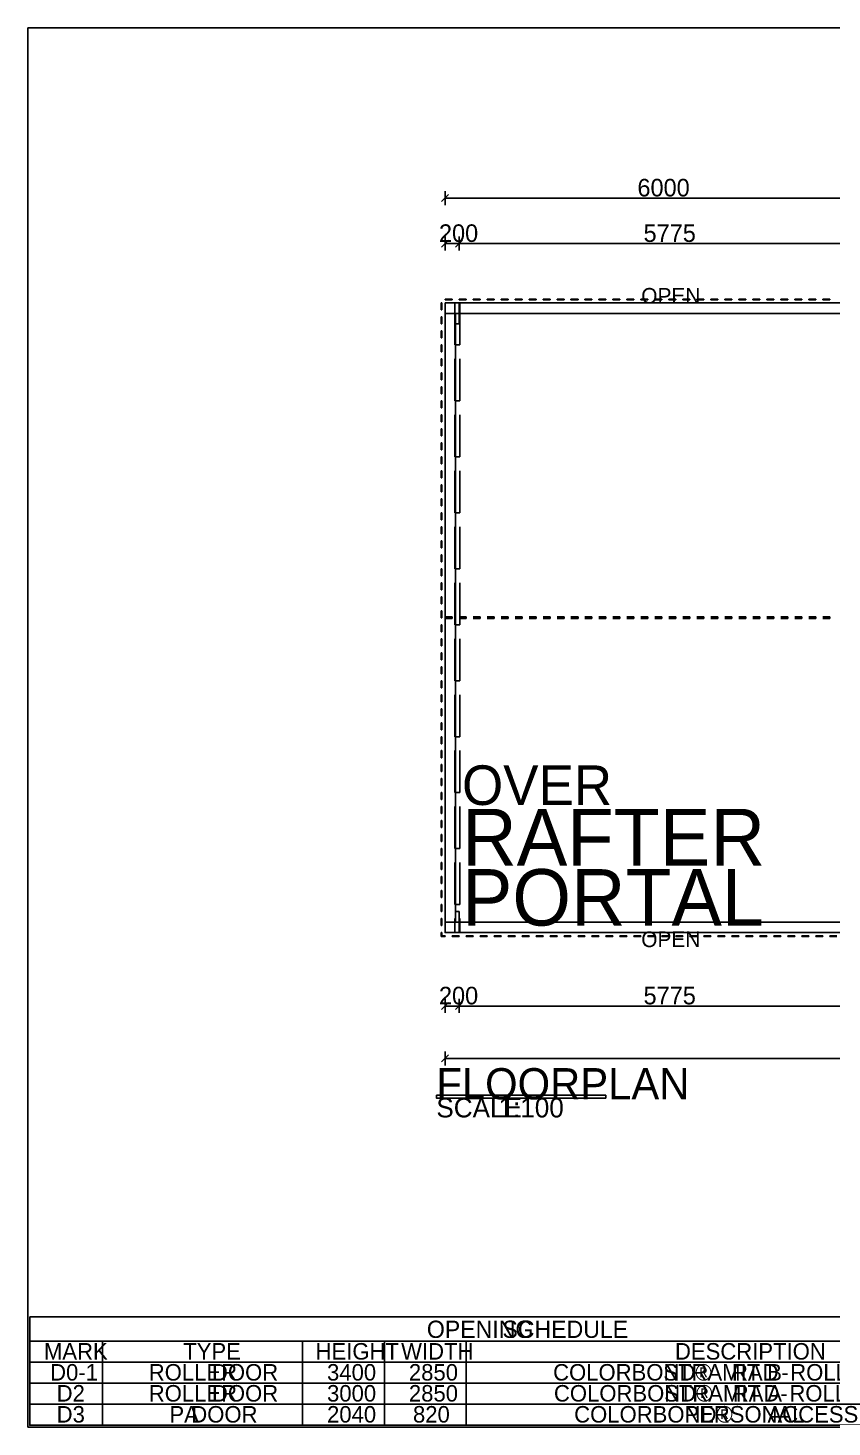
# Model space of a CAD drawing. Header units: metres. Extents: x 14 to 1547, y 15 to 583.
# Drawn here: x 14 to 340, y 16 to 583 of the extents above; entities that cross this region are included whole.
import ezdxf

# ---------------------------------------------------------------- set-up
doc = ezdxf.new("R2010")
doc.units = ezdxf.units.M
doc.layers.add('GEOMETRY', color=7, linetype='Continuous')
doc.layers.add('TEXT', color=3, linetype='Continuous')

msp = doc.modelspace()

# ---------------------------------------------------------------- linework, layer by layer
at = {"layer": 'GEOMETRY'}
for p, q in [((183.19, 511.5), (183.19, 517.17)), ((181.77, 512.91), (184.61, 515.75)), ((183.19, 514.33), (353.27, 514.33)), ((184.61, 497.32), (181.77, 494.49)), ((183.19, 498.74), (183.19, 493.07)), ((188.86, 495.91), (183.19, 495.91)), ((190.28, 497.32), (187.44, 494.49)), ((190.28, 497.32), (187.44, 494.49)), ((188.86, 498.74), (188.86, 493.07)), ((188.86, 498.74), (188.86, 493.07)), ((352.56, 495.91), (188.86, 495.91)), ((181.65, 468.98), (181.65, 471.81)), ((181.65, 471.81), (181.9, 471.81)), ((181.9, 471.81), (181.9, 468.98)), ((183.19, 473.36), (186.03, 473.36)), ((183.19, 473.1), (183.19, 473.36)), ((186.03, 473.1), (183.19, 473.1)), ((183.19, 471.81), (636.73, 471.81)), ((183.19, 216.7), (183.19, 471.81)), ((186.03, 473.36), (186.03, 473.1)), ((187.16, 454.8), (187.16, 471.81)), ((188.86, 473.36), (191.7, 473.36)), ((188.86, 473.1), (188.86, 473.36)), ((191.7, 473.1), (188.86, 473.1)), ((188.86, 467.56), (188.86, 471.81)), ((188.86, 471.81), (352.56, 471.81)), ((188.86, 471.81), (188.86, 463.31)), ((189.14, 471.81), (189.14, 454.8)), ((191.7, 473.36), (191.7, 473.1)), ((194.53, 473.36), (197.36, 473.36)), ((194.53, 473.1), (194.53, 473.36)), ((197.36, 473.1), (194.53, 473.1)), ((197.36, 473.36), (197.36, 473.1)), ((200.2, 473.36), (203.03, 473.36)), ((200.2, 473.1), (200.2, 473.36)), ((203.03, 473.1), (200.2, 473.1)), ((203.03, 473.36), (203.03, 473.1)), ((205.87, 473.36), (208.7, 473.36)), ((205.87, 473.1), (205.87, 473.36)), ((208.7, 473.1), (205.87, 473.1)), ((208.7, 473.36), (208.7, 473.1)), ((211.54, 473.36), (214.37, 473.36)), ((211.54, 473.1), (211.54, 473.36)), ((214.37, 473.1), (211.54, 473.1)), ((214.37, 473.36), (214.37, 473.1)), ((217.21, 473.36), (220.04, 473.36)), ((217.21, 473.1), (217.21, 473.36)), ((220.04, 473.1), (217.21, 473.1)), ((220.04, 473.36), (220.04, 473.1)), ((222.88, 473.36), (225.71, 473.36)), ((222.88, 473.1), (222.88, 473.36)), ((225.71, 473.1), (222.88, 473.1)), ((225.71, 473.36), (225.71, 473.1)), ((228.55, 473.36), (231.38, 473.36)), ((228.55, 473.1), (228.55, 473.36)), ((231.38, 473.1), (228.55, 473.1)), ((231.38, 473.36), (231.38, 473.1)), ((234.21, 473.36), (237.05, 473.36)), ((234.21, 473.1), (234.21, 473.36)), ((237.05, 473.1), (234.21, 473.1)), ((237.05, 473.36), (237.05, 473.1)), ((239.88, 473.36), (242.72, 473.36)), ((239.88, 473.1), (239.88, 473.36)), ((242.72, 473.1), (239.88, 473.1)), ((242.72, 473.36), (242.72, 473.1)), ((245.55, 473.36), (248.39, 473.36)), ((245.55, 473.1), (245.55, 473.36)), ((248.39, 473.1), (245.55, 473.1)), ((248.39, 473.36), (248.39, 473.1)), ((251.22, 473.36), (254.06, 473.36)), ((251.22, 473.1), (251.22, 473.36)), ((254.06, 473.1), (251.22, 473.1)), ((254.06, 473.36), (254.06, 473.1)), ((256.89, 473.36), (259.73, 473.36)), ((256.89, 473.1), (256.89, 473.36)), ((259.73, 473.1), (256.89, 473.1)), ((259.73, 473.36), (259.73, 473.1)), ((262.56, 473.36), (265.39, 473.36)), ((262.56, 473.1), (262.56, 473.36)), ((265.39, 473.1), (262.56, 473.1)), ((265.39, 473.36), (265.39, 473.1)), ((268.23, 473.36), (271.06, 473.36)), ((268.23, 473.1), (268.23, 473.36)), ((271.06, 473.1), (268.23, 473.1)), ((271.06, 473.36), (271.06, 473.1)), ((273.9, 473.36), (276.73, 473.36)), ((273.9, 473.1), (273.9, 473.36)), ((276.73, 473.1), (273.9, 473.1)), ((276.73, 473.36), (276.73, 473.1)), ((279.57, 473.36), (282.4, 473.36)), ((279.57, 473.1), (279.57, 473.36)), ((282.4, 473.1), (279.57, 473.1)), ((282.4, 473.36), (282.4, 473.1)), ((285.24, 473.36), (288.07, 473.36)), ((285.24, 473.1), (285.24, 473.36)), ((288.07, 473.1), (285.24, 473.1)), ((288.07, 473.36), (288.07, 473.1)), ((290.91, 473.36), (293.74, 473.36)), ((290.91, 473.1), (290.91, 473.36)), ((293.74, 473.1), (290.91, 473.1)), ((293.74, 473.36), (293.74, 473.1)), ((296.58, 473.36), (299.41, 473.36)), ((296.58, 473.1), (296.58, 473.36)), ((299.41, 473.1), (296.58, 473.1)), ((299.41, 473.36), (299.41, 473.1)), ((302.24, 473.36), (305.08, 473.36)), ((302.24, 473.1), (302.24, 473.36)), ((305.08, 473.1), (302.24, 473.1)), ((305.08, 473.36), (305.08, 473.1)), ((307.91, 473.36), (310.75, 473.36)), ((307.91, 473.1), (307.91, 473.36)), ((310.75, 473.1), (307.91, 473.1)), ((310.75, 473.36), (310.75, 473.1)), ((313.58, 473.36), (316.42, 473.36)), ((313.58, 473.1), (313.58, 473.36)), ((316.42, 473.1), (313.58, 473.1)), ((316.42, 473.36), (316.42, 473.1)), ((319.25, 473.36), (322.09, 473.36)), ((319.25, 473.1), (319.25, 473.36)), ((322.09, 473.1), (319.25, 473.1)), ((322.09, 473.36), (322.09, 473.1)), ((324.92, 473.36), (327.76, 473.36)), ((324.92, 473.1), (324.92, 473.36)), ((327.76, 473.1), (324.92, 473.1)), ((327.76, 473.36), (327.76, 473.1)), ((330.59, 473.36), (333.43, 473.36)), ((330.59, 473.1), (330.59, 473.36)), ((333.43, 473.1), (330.59, 473.1)), ((333.43, 473.36), (333.43, 473.1)), ((336.26, 473.36), (339.09, 473.36)), ((336.26, 473.1), (336.26, 473.36)), ((339.09, 473.1), (336.26, 473.1)), ((339.09, 473.36), (339.09, 473.1)), ((181.9, 468.98), (181.65, 468.98)), ((181.65, 463.31), (181.65, 466.14)), ((181.65, 466.14), (181.9, 466.14)), ((181.9, 466.14), (181.9, 463.31)), ((352.56, 467.56), (188.86, 467.56)), ((181.9, 463.31), (181.65, 463.31)), ((181.65, 457.64), (181.65, 460.47)), ((181.65, 460.47), (181.9, 460.47)), ((181.9, 460.47), (181.9, 457.64)), ((181.9, 457.64), (181.65, 457.64)), ((181.65, 451.97), (181.65, 454.8)), ((181.65, 454.8), (181.9, 454.8)), ((181.9, 454.8), (181.9, 451.97)), ((189.14, 454.8), (187.16, 454.8)), ((181.9, 451.97), (181.65, 451.97)), ((181.65, 446.3), (181.65, 449.14)), ((181.65, 449.14), (181.9, 449.14)), ((181.9, 449.14), (181.9, 446.3)), ((187.16, 432.13), (187.16, 449.14)), ((189.14, 449.14), (189.14, 432.13)), ((181.9, 446.3), (181.65, 446.3)), ((181.65, 440.63), (181.65, 443.47)), ((181.65, 443.47), (181.9, 443.47)), ((181.9, 443.47), (181.9, 440.63)), ((181.9, 440.63), (181.65, 440.63)), ((181.65, 434.96), (181.65, 437.8)), ((181.65, 437.8), (181.9, 437.8)), ((181.9, 437.8), (181.9, 434.96)), ((181.9, 434.96), (181.65, 434.96)), ((181.65, 429.29), (181.65, 432.13)), ((181.65, 432.13), (181.9, 432.13)), ((181.9, 432.13), (181.9, 429.29)), ((189.14, 432.13), (187.16, 432.13)), ((181.9, 429.29), (181.65, 429.29)), ((181.65, 423.62), (181.65, 426.46)), ((181.65, 426.46), (181.9, 426.46)), ((181.9, 426.46), (181.9, 423.62)), ((187.16, 409.45), (187.16, 426.46)), ((189.14, 426.46), (189.14, 409.45)), ((181.9, 423.62), (181.65, 423.62)), ((181.65, 417.95), (181.65, 420.79)), ((181.65, 420.79), (181.9, 420.79)), ((181.9, 420.79), (181.9, 417.95)), ((181.9, 417.95), (181.65, 417.95)), ((181.65, 412.29), (181.65, 415.12)), ((181.65, 415.12), (181.9, 415.12)), ((181.9, 415.12), (181.9, 412.29)), ((181.9, 412.29), (181.65, 412.29)), ((181.65, 406.62), (181.65, 409.45)), ((181.65, 409.45), (181.9, 409.45)), ((181.9, 409.45), (181.9, 406.62)), ((189.14, 409.45), (187.16, 409.45)), ((181.9, 406.62), (181.65, 406.62)), ((181.65, 400.95), (181.65, 403.78)), ((181.65, 403.78), (181.9, 403.78)), ((181.9, 403.78), (181.9, 400.95)), ((187.16, 386.77), (187.16, 403.78)), ((189.14, 403.78), (189.14, 386.77)), ((181.9, 400.95), (181.65, 400.95)), ((181.65, 395.28), (181.65, 398.11)), ((181.65, 398.11), (181.9, 398.11)), ((181.9, 398.11), (181.9, 395.28)), ((181.9, 395.28), (181.65, 395.28)), ((181.65, 389.61), (181.65, 392.44)), ((181.65, 392.44), (181.9, 392.44)), ((181.9, 392.44), (181.9, 389.61)), ((181.9, 389.61), (181.65, 389.61)), ((181.65, 383.94), (181.65, 386.77)), ((181.65, 386.77), (181.9, 386.77)), ((181.9, 386.77), (181.9, 383.94)), ((189.14, 386.77), (187.16, 386.77)), ((181.9, 383.94), (181.65, 383.94)), ((181.65, 378.27), (181.65, 381.1)), ((181.65, 381.1), (181.9, 381.1)), ((181.9, 381.1), (181.9, 378.27)), ((187.16, 364.1), (187.16, 381.1)), ((189.14, 381.1), (189.14, 364.1)), ((181.9, 378.27), (181.65, 378.27)), ((181.65, 372.6), (181.65, 375.44)), ((181.65, 375.44), (181.9, 375.44)), ((181.9, 375.44), (181.9, 372.6)), ((181.9, 372.6), (181.65, 372.6)), ((181.65, 366.93), (181.65, 369.77)), ((181.65, 369.77), (181.9, 369.77)), ((181.9, 369.77), (181.9, 366.93)), ((181.9, 366.93), (181.65, 366.93)), ((181.65, 361.26), (181.65, 364.1)), ((181.65, 364.1), (181.9, 364.1)), ((181.9, 364.1), (181.9, 361.26)), ((189.14, 364.1), (187.16, 364.1)), ((181.9, 361.26), (181.65, 361.26)), ((181.65, 355.59), (181.65, 358.43)), ((181.65, 358.43), (181.9, 358.43)), ((181.9, 358.43), (181.9, 355.59)), ((187.16, 341.42), (187.16, 358.43)), ((189.14, 358.43), (189.14, 341.42)), ((181.9, 355.59), (181.65, 355.59)), ((181.65, 349.92), (181.65, 352.76)), ((181.65, 352.76), (181.9, 352.76)), ((181.9, 352.76), (181.9, 349.92)), ((181.9, 349.92), (181.65, 349.92)), ((181.65, 344.25), (181.65, 347.09)), ((181.65, 347.09), (181.9, 347.09)), ((181.9, 347.09), (181.9, 344.25)), ((181.9, 344.25), (181.65, 344.25)), ((181.65, 338.59), (181.65, 341.42)), ((181.65, 341.42), (181.9, 341.42)), ((181.9, 341.42), (181.9, 338.59)), ((183.19, 344.61), (186.03, 344.61)), ((186.03, 343.9), (183.19, 343.9)), ((186.03, 344.61), (186.03, 343.9)), ((189.14, 341.42), (187.16, 341.42)), ((188.86, 344.61), (191.7, 344.61)), ((191.7, 343.9), (188.86, 343.9)), ((191.7, 344.61), (191.7, 343.9)), ((194.53, 344.61), (197.36, 344.61)), ((197.36, 343.9), (194.53, 343.9)), ((197.36, 344.61), (197.36, 343.9)), ((200.2, 344.61), (203.03, 344.61)), ((203.03, 343.9), (200.2, 343.9)), ((203.03, 344.61), (203.03, 343.9)), ((205.87, 344.61), (208.7, 344.61)), ((208.7, 343.9), (205.87, 343.9)), ((208.7, 344.61), (208.7, 343.9)), ((211.54, 344.61), (214.37, 344.61)), ((214.37, 343.9), (211.54, 343.9)), ((214.37, 344.61), (214.37, 343.9)), ((217.21, 344.61), (220.04, 344.61)), ((220.04, 343.9), (217.21, 343.9)), ((220.04, 344.61), (220.04, 343.9)), ((222.88, 344.61), (225.71, 344.61)), ((225.71, 343.9), (222.88, 343.9)), ((225.71, 344.61), (225.71, 343.9)), ((228.55, 344.61), (231.38, 344.61)), ((231.38, 343.9), (228.55, 343.9)), ((231.38, 344.61), (231.38, 343.9)), ((234.21, 344.61), (237.05, 344.61)), ((237.05, 343.9), (234.21, 343.9)), ((237.05, 344.61), (237.05, 343.9)), ((239.88, 344.61), (242.72, 344.61)), ((242.72, 343.9), (239.88, 343.9)), ((242.72, 344.61), (242.72, 343.9)), ((245.55, 344.61), (248.39, 344.61)), ((248.39, 343.9), (245.55, 343.9)), ((248.39, 344.61), (248.39, 343.9)), ((251.22, 344.61), (254.06, 344.61)), ((254.06, 343.9), (251.22, 343.9)), ((254.06, 344.61), (254.06, 343.9)), ((256.89, 344.61), (259.73, 344.61)), ((259.73, 343.9), (256.89, 343.9)), ((259.73, 344.61), (259.73, 343.9)), ((262.56, 344.61), (265.39, 344.61)), ((265.39, 343.9), (262.56, 343.9)), ((265.39, 344.61), (265.39, 343.9)), ((268.23, 344.61), (271.06, 344.61)), ((271.06, 343.9), (268.23, 343.9)), ((271.06, 344.61), (271.06, 343.9)), ((273.9, 344.61), (276.73, 344.61)), ((276.73, 343.9), (273.9, 343.9)), ((276.73, 344.61), (276.73, 343.9)), ((279.57, 344.61), (282.4, 344.61)), ((282.4, 343.9), (279.57, 343.9)), ((282.4, 344.61), (282.4, 343.9)), ((285.24, 344.61), (288.07, 344.61)), ((288.07, 343.9), (285.24, 343.9)), ((288.07, 344.61), (288.07, 343.9)), ((290.91, 344.61), (293.74, 344.61)), ((293.74, 343.9), (290.91, 343.9)), ((293.74, 344.61), (293.74, 343.9)), ((296.58, 344.61), (299.41, 344.61)), ((299.41, 343.9), (296.58, 343.9)), ((299.41, 344.61), (299.41, 343.9)), ((302.24, 344.61), (305.08, 344.61)), ((305.08, 343.9), (302.24, 343.9)), ((305.08, 344.61), (305.08, 343.9)), ((307.91, 344.61), (310.75, 344.61)), ((310.75, 343.9), (307.91, 343.9)), ((310.75, 344.61), (310.75, 343.9)), ((313.58, 344.61), (316.42, 344.61)), ((316.42, 343.9), (313.58, 343.9)), ((316.42, 344.61), (316.42, 343.9)), ((319.25, 344.61), (322.09, 344.61)), ((322.09, 343.9), (319.25, 343.9)), ((322.09, 344.61), (322.09, 343.9)), ((324.92, 344.61), (327.76, 344.61)), ((327.76, 343.9), (324.92, 343.9)), ((327.76, 344.61), (327.76, 343.9)), ((330.59, 344.61), (333.43, 344.61)), ((333.43, 343.9), (330.59, 343.9)), ((333.43, 344.61), (333.43, 343.9)), ((336.26, 344.61), (339.09, 344.61)), ((339.09, 343.9), (336.26, 343.9)), ((339.09, 344.61), (339.09, 343.9)), ((181.9, 338.59), (181.65, 338.59)), ((181.65, 332.92), (181.65, 335.75)), ((181.65, 335.75), (181.9, 335.75)), ((181.9, 335.75), (181.9, 332.92)), ((187.16, 318.74), (187.16, 335.75)), ((189.14, 335.75), (189.14, 318.74)), ((181.9, 332.92), (181.65, 332.92)), ((181.65, 327.25), (181.65, 330.08)), ((181.65, 330.08), (181.9, 330.08)), ((181.9, 330.08), (181.9, 327.25)), ((181.9, 327.25), (181.65, 327.25)), ((181.65, 321.58), (181.65, 324.41)), ((181.65, 324.41), (181.9, 324.41)), ((181.9, 324.41), (181.9, 321.58)), ((181.9, 321.58), (181.65, 321.58)), ((181.65, 315.91), (181.65, 318.74)), ((181.65, 318.74), (181.9, 318.74)), ((181.9, 318.74), (181.9, 315.91)), ((189.14, 318.74), (187.16, 318.74)), ((181.9, 315.91), (181.65, 315.91)), ((181.65, 310.24), (181.65, 313.07)), ((181.65, 313.07), (181.9, 313.07)), ((181.9, 313.07), (181.9, 310.24)), ((187.16, 296.07), (187.16, 313.07)), ((189.14, 313.07), (189.14, 296.07)), ((181.9, 310.24), (181.65, 310.24)), ((181.65, 304.57), (181.65, 307.41)), ((181.65, 307.41), (181.9, 307.41)), ((181.9, 307.41), (181.9, 304.57)), ((181.9, 304.57), (181.65, 304.57)), ((181.65, 298.9), (181.65, 301.74)), ((181.65, 301.74), (181.9, 301.74)), ((181.9, 301.74), (181.9, 298.9)), ((181.9, 298.9), (181.65, 298.9)), ((181.65, 293.23), (181.65, 296.07)), ((181.65, 296.07), (181.9, 296.07)), ((181.9, 296.07), (181.9, 293.23)), ((189.14, 296.07), (187.16, 296.07)), ((181.9, 293.23), (181.65, 293.23)), ((181.65, 287.56), (181.65, 290.4)), ((181.65, 290.4), (181.9, 290.4)), ((181.9, 290.4), (181.9, 287.56)), ((187.16, 273.39), (187.16, 290.4)), ((189.14, 290.4), (189.14, 273.39)), ((181.9, 287.56), (181.65, 287.56)), ((181.65, 281.89), (181.65, 284.73)), ((181.65, 284.73), (181.9, 284.73)), ((181.9, 284.73), (181.9, 281.89)), ((181.9, 281.89), (181.65, 281.89)), ((181.65, 276.22), (181.65, 279.06)), ((181.65, 279.06), (181.9, 279.06)), ((181.9, 279.06), (181.9, 276.22)), ((181.9, 276.22), (181.65, 276.22)), ((181.65, 270.56), (181.65, 273.39)), ((181.65, 273.39), (181.9, 273.39)), ((181.9, 273.39), (181.9, 270.56)), ((189.14, 273.39), (187.16, 273.39)), ((181.9, 270.56), (181.65, 270.56)), ((181.65, 264.89), (181.65, 267.72)), ((181.65, 267.72), (181.9, 267.72)), ((181.9, 267.72), (181.9, 264.89)), ((187.16, 250.71), (187.16, 267.72)), ((189.14, 267.72), (189.14, 250.71)), ((181.9, 264.89), (181.65, 264.89)), ((181.65, 259.22), (181.65, 262.05)), ((181.65, 262.05), (181.9, 262.05)), ((181.9, 262.05), (181.9, 259.22)), ((181.9, 259.22), (181.65, 259.22)), ((181.65, 253.55), (181.65, 256.38)), ((181.65, 256.38), (181.9, 256.38)), ((181.9, 256.38), (181.9, 253.55)), ((181.9, 253.55), (181.65, 253.55)), ((181.65, 247.88), (181.65, 250.71)), ((181.65, 250.71), (181.9, 250.71)), ((181.9, 250.71), (181.9, 247.88)), ((189.14, 250.71), (187.16, 250.71)), ((181.9, 247.88), (181.65, 247.88)), ((181.65, 242.21), (181.65, 245.04)), ((181.65, 245.04), (181.9, 245.04)), ((181.9, 245.04), (181.9, 242.21)), ((187.16, 228.04), (187.16, 245.04)), ((189.14, 245.04), (189.14, 228.04)), ((181.9, 242.21), (181.65, 242.21)), ((181.65, 236.54), (181.65, 239.37)), ((181.65, 239.37), (181.9, 239.37)), ((181.9, 239.37), (181.9, 236.54)), ((181.9, 236.54), (181.65, 236.54)), ((181.65, 230.87), (181.65, 233.71)), ((181.65, 233.71), (181.9, 233.71)), ((181.9, 233.71), (181.9, 230.87)), ((181.9, 230.87), (181.65, 230.87)), ((181.65, 225.2), (181.65, 228.04)), ((181.65, 228.04), (181.9, 228.04)), ((181.9, 228.04), (181.9, 225.2)), ((189.14, 228.04), (187.16, 228.04)), ((181.9, 225.2), (181.65, 225.2)), ((181.65, 219.53), (181.65, 222.37)), ((181.65, 222.37), (181.9, 222.37)), ((181.9, 222.37), (181.9, 219.53)), ((187.16, 216.7), (187.16, 222.37)), ((188.86, 216.7), (188.86, 225.2)), ((189.14, 222.37), (189.14, 216.7)), ((181.9, 219.53), (181.65, 219.53)), ((181.65, 215.15), (181.65, 216.7)), ((181.65, 216.7), (181.9, 216.7)), ((181.9, 216.7), (181.9, 215.28)), ((636.73, 216.7), (183.19, 216.7)), ((189.14, 216.7), (187.16, 216.7)), ((183.19, 215.15), (181.65, 215.15)), ((181.77, 215.28), (181.77, 215.41)), ((181.77, 215.41), (183.19, 215.41)), ((181.9, 215.28), (181.77, 215.28)), ((183.19, 215.41), (183.19, 215.15)), ((186.03, 215.15), (186.03, 215.41)), ((186.03, 215.41), (188.86, 215.41)), ((188.86, 215.15), (186.03, 215.15)), ((188.86, 215.41), (188.86, 215.15)), ((191.7, 215.15), (191.7, 215.41)), ((191.7, 215.41), (194.53, 215.41)), ((194.53, 215.15), (191.7, 215.15)), ((194.53, 215.41), (194.53, 215.15)), ((197.36, 215.15), (197.36, 215.41)), ((197.36, 215.41), (200.2, 215.41)), ((200.2, 215.15), (197.36, 215.15)), ((200.2, 215.41), (200.2, 215.15)), ((203.03, 215.15), (203.03, 215.41)), ((203.03, 215.41), (205.87, 215.41)), ((205.87, 215.15), (203.03, 215.15)), ((205.87, 215.41), (205.87, 215.15)), ((208.7, 215.15), (208.7, 215.41)), ((208.7, 215.41), (211.54, 215.41)), ((211.54, 215.15), (208.7, 215.15)), ((211.54, 215.41), (211.54, 215.15)), ((214.37, 215.15), (214.37, 215.41)), ((214.37, 215.41), (217.21, 215.41)), ((217.21, 215.15), (214.37, 215.15)), ((217.21, 215.41), (217.21, 215.15)), ((220.04, 215.15), (220.04, 215.41)), ((220.04, 215.41), (222.88, 215.41)), ((222.88, 215.15), (220.04, 215.15)), ((222.88, 215.41), (222.88, 215.15)), ((225.71, 215.15), (225.71, 215.41)), ((225.71, 215.41), (228.55, 215.41)), ((228.55, 215.15), (225.71, 215.15)), ((228.55, 215.41), (228.55, 215.15)), ((231.38, 215.15), (231.38, 215.41)), ((231.38, 215.41), (234.21, 215.41)), ((234.21, 215.15), (231.38, 215.15)), ((234.21, 215.41), (234.21, 215.15)), ((237.05, 215.15), (237.05, 215.41)), ((237.05, 215.41), (239.88, 215.41)), ((239.88, 215.15), (237.05, 215.15)), ((239.88, 215.41), (239.88, 215.15)), ((242.72, 215.15), (242.72, 215.41)), ((242.72, 215.41), (245.55, 215.41)), ((245.55, 215.15), (242.72, 215.15)), ((245.55, 215.41), (245.55, 215.15)), ((248.39, 215.15), (248.39, 215.41)), ((248.39, 215.41), (251.22, 215.41)), ((251.22, 215.15), (248.39, 215.15)), ((251.22, 215.41), (251.22, 215.15)), ((254.06, 215.15), (254.06, 215.41)), ((254.06, 215.41), (256.89, 215.41)), ((256.89, 215.15), (254.06, 215.15)), ((256.89, 215.41), (256.89, 215.15)), ((259.73, 215.15), (259.73, 215.41)), ((259.73, 215.41), (262.56, 215.41)), ((262.56, 215.15), (259.73, 215.15)), ((262.56, 215.41), (262.56, 215.15)), ((265.39, 215.15), (265.39, 215.41)), ((265.39, 215.41), (268.23, 215.41)), ((268.23, 215.15), (265.39, 215.15)), ((268.23, 215.41), (268.23, 215.15)), ((271.06, 215.15), (271.06, 215.41)), ((271.06, 215.41), (273.9, 215.41)), ((273.9, 215.15), (271.06, 215.15)), ((273.9, 215.41), (273.9, 215.15)), ((276.73, 215.15), (276.73, 215.41)), ((276.73, 215.41), (279.57, 215.41)), ((279.57, 215.15), (276.73, 215.15)), ((279.57, 215.41), (279.57, 215.15)), ((282.4, 215.15), (282.4, 215.41)), ((282.4, 215.41), (285.24, 215.41)), ((285.24, 215.15), (282.4, 215.15)), ((285.24, 215.41), (285.24, 215.15)), ((288.07, 215.15), (288.07, 215.41)), ((288.07, 215.41), (290.91, 215.41)), ((290.91, 215.15), (288.07, 215.15)), ((290.91, 215.41), (290.91, 215.15)), ((293.74, 215.15), (293.74, 215.41)), ((293.74, 215.41), (296.58, 215.41)), ((296.58, 215.15), (293.74, 215.15)), ((296.58, 215.41), (296.58, 215.15)), ((299.41, 215.15), (299.41, 215.41)), ((299.41, 215.41), (302.24, 215.41)), ((302.24, 215.15), (299.41, 215.15)), ((302.24, 215.41), (302.24, 215.15)), ((305.08, 215.15), (305.08, 215.41)), ((305.08, 215.41), (307.91, 215.41)), ((307.91, 215.15), (305.08, 215.15)), ((307.91, 215.41), (307.91, 215.15)), ((310.75, 215.15), (310.75, 215.41)), ((310.75, 215.41), (313.58, 215.41)), ((313.58, 215.15), (310.75, 215.15)), ((313.58, 215.41), (313.58, 215.15)), ((316.42, 215.15), (316.42, 215.41)), ((316.42, 215.41), (319.25, 215.41)), ((319.25, 215.15), (316.42, 215.15)), ((319.25, 215.41), (319.25, 215.15)), ((322.09, 215.15), (322.09, 215.41)), ((322.09, 215.41), (324.92, 215.41)), ((324.92, 215.15), (322.09, 215.15)), ((324.92, 215.41), (324.92, 215.15)), ((327.76, 215.15), (327.76, 215.41)), ((327.76, 215.41), (330.59, 215.41)), ((330.59, 215.15), (327.76, 215.15)), ((330.59, 215.41), (330.59, 215.15)), ((333.43, 215.15), (333.43, 215.41)), ((333.43, 215.41), (336.26, 215.41)), ((336.26, 215.15), (333.43, 215.15)), ((336.26, 215.41), (336.26, 215.15)), ((339.09, 215.15), (339.09, 215.41)), ((339.09, 215.41), (341.93, 215.41)), ((341.93, 215.15), (339.09, 215.15)), ((184.61, 188.35), (181.77, 185.52)), ((183.19, 189.77), (183.19, 184.1)), ((190.28, 188.35), (187.44, 185.52)), ((190.28, 188.35), (187.44, 185.52)), ((188.86, 189.77), (188.86, 184.1)), ((188.86, 189.77), (188.86, 184.1)), ((188.86, 186.93), (183.19, 186.93)), ((352.56, 186.93), (188.86, 186.93)), ((181.77, 164.26), (184.61, 167.09)), ((183.19, 162.84), (183.19, 168.51)), ((183.19, 165.68), (636.73, 165.68))]:
    msp.add_line(p, q, dxfattribs=at)
for points in [[(14.18, 583.25), (827.71, 583.25), (827.71, 16.33), (14.18, 16.33)], [(183.19, 471.81), (183.19, 216.7), (636.73, 216.7), (636.73, 471.81)], [(183.19, 471.81), (636.73, 471.81), (636.73, 467.56), (183.19, 467.56)], [(352.56, 471.81), (188.86, 471.81), (188.86, 467.56), (352.56, 467.56)], [(183.19, 467.56), (187.44, 467.56), (187.44, 220.95), (183.19, 220.95)], [(187.44, 467.56), (188.86, 467.56), (188.86, 463.31), (187.44, 463.31)], [(187.44, 225.2), (188.86, 225.2), (188.86, 220.95), (187.44, 220.95)], [(183.19, 220.95), (636.73, 220.95), (636.73, 216.7), (183.19, 216.7)], [(188.86, 220.95), (352.56, 220.95), (352.56, 216.7), (188.86, 216.7)], [(179.65, 150.75), (248.3, 150.75), (248.3, 149.62), (179.65, 149.62)], [(14.89, 60.97), (401.81, 60.97), (401.81, 51.05), (14.89, 51.05)], [(14.89, 51.05), (44.37, 51.05), (44.37, 42.55), (14.89, 42.55)], [(44.37, 51.05), (125.44, 51.05), (125.44, 42.55), (44.37, 42.55)], [(125.44, 51.05), (158.6, 51.05), (158.6, 42.55), (125.44, 42.55)], [(158.6, 51.05), (191.77, 51.05), (191.77, 42.55), (158.6, 42.55)], [(191.77, 51.05), (401.81, 51.05), (401.81, 42.55), (191.77, 42.55)], [(14.89, 42.55), (44.37, 42.55), (44.37, 34.04), (14.89, 34.04)], [(44.37, 42.55), (125.44, 42.55), (125.44, 34.04), (44.37, 34.04)], [(125.44, 42.55), (158.6, 42.55), (158.6, 34.04), (125.44, 34.04)], [(158.6, 42.55), (191.77, 42.55), (191.77, 34.04), (158.6, 34.04)], [(191.77, 42.55), (401.81, 42.55), (401.81, 34.04), (191.77, 34.04)], [(14.89, 34.04), (44.37, 34.04), (44.37, 25.54), (14.89, 25.54)], [(44.37, 34.04), (125.44, 34.04), (125.44, 25.54), (44.37, 25.54)], [(125.44, 34.04), (158.6, 34.04), (158.6, 25.54), (125.44, 25.54)], [(158.6, 34.04), (191.77, 34.04), (191.77, 25.54), (158.6, 25.54)], [(191.77, 34.04), (401.81, 34.04), (401.81, 25.54), (191.77, 25.54)], [(14.89, 25.54), (44.37, 25.54), (44.37, 17.04), (14.89, 17.04)], [(44.37, 25.54), (125.44, 25.54), (125.44, 17.04), (44.37, 17.04)], [(125.44, 25.54), (158.6, 25.54), (158.6, 17.04), (125.44, 17.04)], [(158.6, 25.54), (191.77, 25.54), (191.77, 17.04), (158.6, 17.04)], [(191.77, 25.54), (401.81, 25.54), (401.81, 17.04), (191.77, 17.04)]]:
    msp.add_lwpolyline(points, close=True, dxfattribs=at)

# ---------------------------------------------------------------- texts
at = {"layer": 'TEXT'}
for s, height, p in [('6000', 7.122, (261.13, 514.98)), ('200', 7.122, (180.71, 496.55)), ('5775', 7.122, (263.61, 496.55)), ('OPEN', 6.326, (262.68, 471.56)), ('OVER', 16.046, (190.05, 268.39)), ('RAFTER', 22.961, (190.05, 243.86)), ('PORTAL', 22.858, (190.05, 219.53)), ('OPEN', 6.326, (262.68, 210.8)), ('200', 7.122, (180.71, 187.59)), ('5775', 7.122, (263.61, 187.59)), ('FLOORPLAN', 12.661, (179.65, 149.1)), ('SCALE', 7.91, (179.65, 141.78)), ('1:100', 7.91, (204.83, 141.78)), ('OPENING', 6.996, (175.81, 52.44)), ('SCHEDULE', 6.996, (206.43, 52.44)), ('MARK', 6.686, (20.65, 43.66)), ('TYPE', 6.686, (77.09, 43.66)), ('HEIGHT', 6.686, (130.71, 43.66)), ('WIDTH', 6.686, (165.38, 43.66)), ('DESCRIPTION', 6.6864, (276.34, 43.66)), ('D0-1', 6.686, (23.15, 35.15)), ('ROLLER', 6.686, (63.12, 35.15)), ('DOOR', 6.686, (88.73, 35.15)), ('3400', 6.686, (135.36, 35.15)), ('2850', 6.686, (168.53, 35.15)), ('COLORBOND®', 6.686, (226.97, 35.15)), ('STRAMIT', 6.686, (271.62, 35.15)), ('RAD', 6.686, (299.44, 35.15)), ('B', 6.69, (313.74, 35.15)), ('ROLLER', 6.686, (323.05, 35.15)), ('-', 6.69, (319.39, 35.15)), ('D2', 6.686, (25.81, 26.65)), ('ROLLER', 6.686, (63.12, 26.65)), ('DOOR', 6.686, (88.73, 26.65)), ('3000', 6.686, (135.36, 26.65)), ('2850', 6.686, (168.53, 26.65)), ('COLORBOND®', 6.686, (227.3, 26.65)), ('STRAMIT', 6.686, (271.94, 26.65)), ('RAD', 6.686, (299.76, 26.65)), ('A', 6.69, (313.73, 26.65)), ('-', 6.69, (319.06, 26.65)), ('ROLLER', 6.686, (322.71, 26.65)), ('D3', 6.686, (25.81, 18.14)), ('PA', 6.686, (71.48, 18.14)), ('DOOR', 6.686, (80.36, 18.14)), ('2040', 6.686, (135.36, 18.14)), ('820', 6.686, (170.19, 18.14)), ('COLORBOND®', 6.686, (235.5, 18.14)), ('PERSONAL', 6.686, (280.15, 18.14)), ('ACCESS', 6.686, (313.85, 18.14))]:
    msp.add_text(s, height=height, dxfattribs=at).set_placement(p)

doc.saveas('drawing.dxf')
